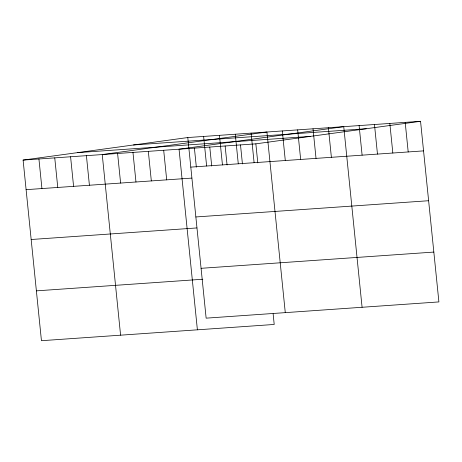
<?xml version="1.0" encoding="UTF-8"?>
<svg xmlns="http://www.w3.org/2000/svg" width="462" height="462" viewBox="0 0 462 462"><rect width="100%" height="100%" fill="white"/><g stroke="black" fill="none" stroke-linecap="round" stroke-linejoin="round"><path stroke-width="0.69" d="M273.123 313.779L274.209 324.457L41.447 340.702L23.1 160.083L187.791 137.543L420.553 121.298L438.9 301.917L206.139 318.156L187.791 137.543M23.1 160.083L255.861 143.844L420.553 121.298M133.443 144.981L366.204 128.736M77.449 152.645L310.21 136.405M190.794 167.117L423.556 150.878M26.103 189.663L191.828 178.095M195.859 216.961L428.621 200.722M31.168 239.507L196.893 227.939M201.074 268.312L433.835 252.073M36.383 290.858L202.806 279.244M405.191 122.372L408.194 151.952M389.83 123.446L392.833 153.02M374.468 124.515L377.471 154.094M359.107 125.589L362.11 155.163M362.087 307.276L343.745 126.657L179.048 149.203L197.395 329.816M328.378 127.731L331.387 157.311M313.017 128.806L316.025 158.379M297.655 129.874L300.658 159.454M282.294 130.948L285.297 160.528M285.279 312.635L266.932 132.017L102.241 154.562L120.588 335.181M255.861 143.844L257.79 162.855M251.103 133.125L254.106 162.699M240.5 144.912L242.429 163.929M235.273 134.228L238.282 163.808M225.138 145.986L227.067 164.998M219.45 135.331L222.453 164.911M209.777 147.06L211.706 166.072M203.621 136.434L206.624 166.014M194.41 148.129L196.344 167.146M163.687 150.271L166.69 179.851M148.325 151.345L151.328 180.925M132.964 152.42L135.967 181.993M117.602 153.488L120.605 183.067M86.411 155.665L89.414 185.245M70.582 156.768L73.585 186.348M54.753 157.877L57.762 187.451M38.929 158.98L41.932 188.56"/></g></svg>
